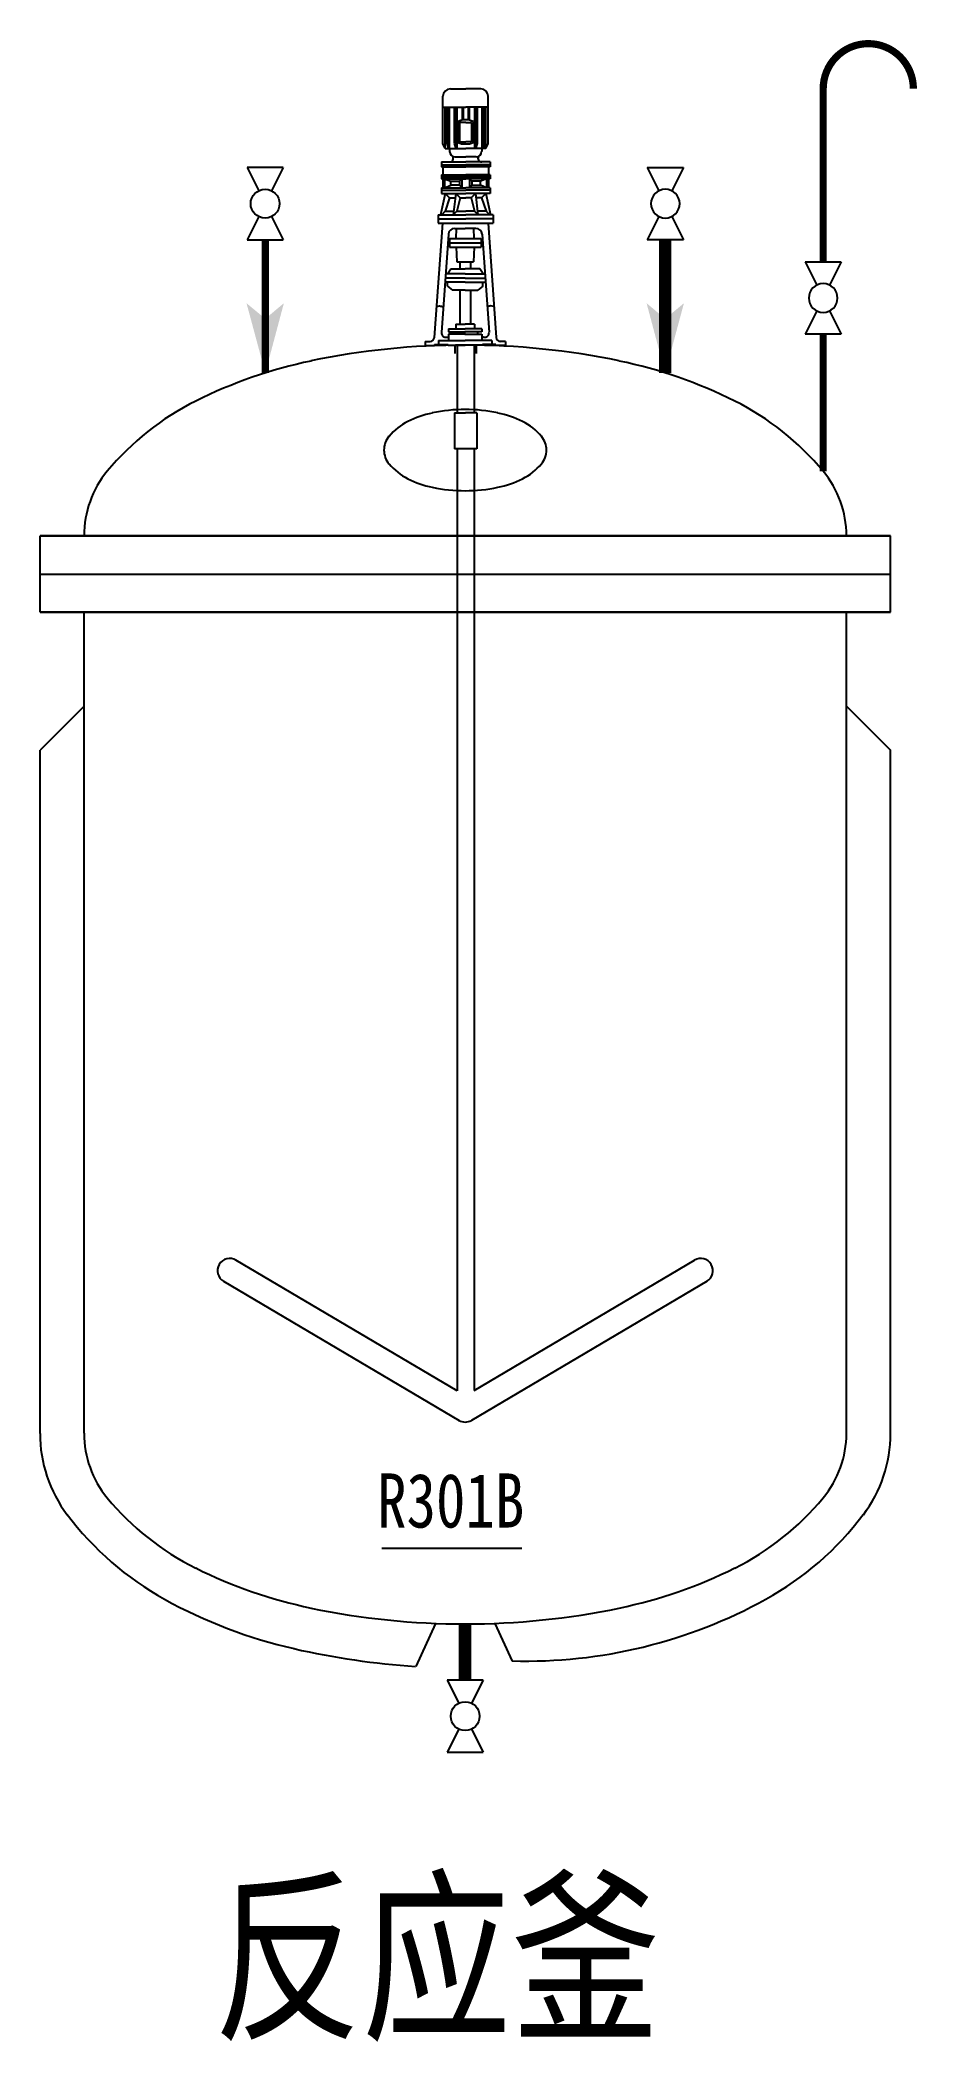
# Model space of a CAD drawing. Header units: millimetres. Extents: x 316 to 365, y 76 to 187.
import ezdxf
from ezdxf.enums import TextEntityAlignment as Align

# ---------------------------------------------------------------- set-up
doc = ezdxf.new("R2010")
doc.units = ezdxf.units.MM
for name, color, linetype in [('5剖面线层', 2, 'Continuous'), ('A', 2, 'Continuous'), ('arrow', 7, 'Continuous'), ('sb', 2, 'Continuous')]:
    doc.layers.add(name, color=color, linetype=linetype)
for name, color, linetype, lineweight in [('主管线', 1, 'Continuous', 80), ('空气', 7, 'Continuous', 40), ('辅助物料', 5, 'Continuous', 40)]:
    doc.layers.add(name, color=color, linetype=linetype, lineweight=lineweight)
doc.styles.add('QSDI', font='SimSun.ttf', dxfattribs={"width": 0.8})

# ---------------------------------------------------------------- blocks, each defined once
blk = doc.blocks.new('160')
at = {"color": 0}
blk.add_circle((1332.22, -822.71), 0.8, dxfattribs=at)
at = {"layer": 'arrow'}
for p, q in [((1330.22, -821.71), (1330.22, -823.71)), ((1330.22, -821.71), (1331.51, -822.35)), ((1332.94, -822.35), (1334.22, -821.71)), ((1334.22, -823.71), (1334.22, -821.71)), ((1330.22, -823.71), (1331.51, -823.06)), ((1332.94, -823.06), (1334.22, -823.71))]:
    blk.add_line(p, q, dxfattribs=at)

msp = doc.modelspace()

# ---------------------------------------------------------------- linework, layer by layer
msp.add_line((335.13, 103.77), (342.89, 103.77))
at = {"layer": '5剖面线层'}
for p, q in [((338.52, 181.63), (338.52, 184.25)), ((338.93, 184.66), (339.78, 184.66)), ((340.62, 184.66), (339.78, 184.66)), ((341.03, 181.63), (341.03, 184.25)), ((338.52, 183.65), (339.78, 183.65)), ((338.65, 181.36), (338.65, 183.65)), ((338.73, 183.66), (338.73, 181.63)), ((338.78, 183.65), (338.78, 181.62)), ((338.87, 183.65), (338.87, 181.36)), ((339.14, 183.65), (339.14, 181.65)), ((339.2, 183.65), (339.2, 181.65)), ((339.29, 183.65), (339.29, 181.36)), ((339.58, 183.65), (339.58, 182.93)), ((339.64, 183.65), (339.64, 182.94)), ((341.03, 183.65), (339.78, 183.65)), ((339.91, 183.65), (339.91, 182.94)), ((339.97, 183.65), (339.97, 182.93)), ((340.26, 183.65), (340.26, 181.36)), ((340.35, 183.65), (340.35, 181.65)), ((340.41, 183.64), (340.41, 181.64)), ((340.68, 183.65), (340.68, 181.36)), ((340.77, 183.65), (340.77, 181.62)), ((340.82, 183.64), (340.82, 181.62)), ((340.9, 181.36), (340.9, 183.65)), ((339.36, 182.85), (339.36, 181.68)), ((339.44, 182.8), (339.44, 181.73)), ((339.78, 182.8), (339.44, 182.8)), ((339.78, 182.8), (340.11, 182.8)), ((340.11, 182.8), (340.11, 181.73)), ((340.19, 182.85), (340.19, 181.68)), ((338.65, 181.36), (338.52, 181.63)), ((338.65, 181.36), (339.78, 181.36)), ((338.73, 181.63), (338.81, 181.37)), ((338.78, 181.62), (338.87, 181.36)), ((338.88, 181.36), (338.88, 181.19)), ((339.14, 181.64), (339.24, 181.36)), ((339.18, 180.89), (339.78, 180.89)), ((339.2, 181.65), (339.29, 181.36)), ((339.44, 181.73), (339.78, 181.73)), ((340.11, 181.73), (339.78, 181.73)), ((340.9, 181.36), (339.78, 181.36)), ((340.37, 180.89), (339.78, 180.89)), ((340.35, 181.65), (340.26, 181.36)), ((340.41, 181.64), (340.32, 181.36)), ((340.67, 181.36), (340.67, 181.19)), ((340.77, 181.62), (340.68, 181.36)), ((340.82, 181.62), (340.74, 181.36)), ((340.9, 181.36), (341.03, 181.63)), ((338.43, 180.61), (338.43, 180.45)), ((338.43, 180.61), (339.78, 180.61)), ((338.43, 180.45), (339.78, 180.45)), ((338.43, 180.45), (338.43, 180.34)), ((338.43, 180.34), (339.78, 180.34)), ((338.43, 179.89), (339.78, 179.89)), ((338.43, 179.89), (338.43, 179.68)), ((338.43, 179.79), (339.78, 179.79)), ((338.51, 180.34), (338.51, 179.89)), ((341.13, 180.61), (339.78, 180.61)), ((341.13, 180.45), (339.78, 180.45)), ((341.13, 180.34), (339.78, 180.34)), ((341.13, 179.89), (339.78, 179.89)), ((341.13, 179.79), (339.78, 179.79)), ((341.04, 180.34), (341.04, 179.89)), ((341.13, 180.61), (341.13, 180.45)), ((341.13, 180.45), (341.13, 180.34)), ((341.13, 179.89), (341.13, 179.68)), ((338.65, 178.86), (338.39, 177.68)), ((338.43, 179.68), (339.78, 179.68)), ((338.43, 179.18), (339.78, 179.18)), ((338.43, 179.18), (338.43, 178.86)), ((338.43, 179.05), (339.78, 179.05)), ((338.43, 178.86), (339.78, 178.86)), ((338.51, 179.68), (338.51, 179.18)), ((338.61, 179.68), (338.61, 179.18)), ((338.61, 179.68), (338.95, 179.55)), ((338.61, 179.18), (338.95, 179.32)), ((338.65, 178.86), (338.89, 178.63)), ((338.95, 179.55), (339.44, 179.55)), ((338.95, 179.32), (338.95, 179.55)), ((339.44, 179.32), (338.95, 179.32)), ((339.23, 178.86), (339.09, 177.68)), ((339.23, 178.86), (339.47, 178.63)), ((339.56, 179.68), (339.44, 179.55)), ((339.44, 179.55), (339.44, 179.32)), ((339.56, 179.18), (339.44, 179.32)), ((339.56, 179.68), (339.56, 179.18)), ((341.13, 179.68), (339.78, 179.68)), ((341.13, 179.18), (339.78, 179.18)), ((341.13, 179.05), (339.78, 179.05)), ((341.13, 178.86), (339.78, 178.86)), ((339.99, 179.68), (339.99, 179.18)), ((339.99, 179.68), (340.12, 179.55)), ((339.99, 179.18), (340.12, 179.32)), ((340.33, 178.86), (340.08, 178.63)), ((340.12, 179.55), (340.12, 179.32)), ((340.6, 179.55), (340.12, 179.55)), ((340.12, 179.32), (340.6, 179.32)), ((340.33, 178.86), (340.46, 177.68)), ((340.94, 179.68), (340.6, 179.55)), ((340.6, 179.32), (340.6, 179.55)), ((340.94, 179.18), (340.6, 179.32)), ((340.9, 178.86), (340.66, 178.63)), ((340.9, 178.86), (341.16, 177.68)), ((340.94, 179.68), (340.94, 179.18)), ((341.04, 179.68), (341.04, 179.18)), ((341.13, 179.18), (341.13, 178.86)), ((338.25, 177.68), (339.78, 177.68)), ((338.25, 177.68), (338.25, 177.22)), ((338.64, 177.88), (338.45, 177.68)), ((338.89, 178.63), (338.64, 177.88)), ((338.64, 177.88), (339.11, 177.88)), ((338.89, 178.63), (339.2, 178.63)), ((339.29, 177.88), (339.09, 177.68)), ((339.47, 178.63), (339.29, 177.88)), ((339.29, 177.88), (339.78, 177.88)), ((339.47, 178.63), (339.78, 178.63)), ((340.08, 178.63), (339.78, 178.63)), ((340.26, 177.88), (339.78, 177.88)), ((341.3, 177.68), (339.78, 177.68)), ((340.08, 178.63), (340.26, 177.88)), ((340.26, 177.88), (340.46, 177.68)), ((340.66, 178.63), (340.35, 178.63)), ((340.92, 177.88), (340.44, 177.88)), ((340.66, 178.63), (340.92, 177.88)), ((340.92, 177.88), (341.1, 177.68)), ((341.3, 177.68), (341.3, 177.22)), ((338.49, 177.22), (338.04, 170.88)), ((338.25, 177.45), (339.78, 177.45)), ((338.25, 177.22), (341.3, 177.22)), ((338.82, 176.61), (338.43, 171.15)), ((339.17, 176.93), (339.75, 176.93)), ((339.26, 176.36), (339.28, 176.93)), ((340.34, 176.93), (339.75, 176.93)), ((341.3, 177.45), (339.78, 177.45)), ((341.3, 177.45), (339.78, 177.45)), ((340.25, 176.36), (340.23, 176.93)), ((340.69, 176.61), (341.08, 171.15)), ((341.02, 177.22), (341.47, 170.88)), ((338.88, 176.36), (338.88, 175.89)), ((338.88, 176.36), (340.63, 176.36)), ((338.88, 176.12), (340.63, 176.12)), ((338.88, 176.12), (340.63, 176.12)), ((338.88, 175.89), (340.63, 175.89)), ((339.26, 175.89), (339.29, 175.07)), ((340.25, 175.89), (340.22, 175.07)), ((340.63, 176.36), (340.63, 175.89)), ((339.75, 174.41), (338.66, 174.41)), ((338.77, 174.41), (338.95, 174.69)), ((338.95, 174.69), (339.75, 174.69)), ((339.29, 175.07), (340.22, 175.07)), ((339.46, 175.07), (339.46, 174.69)), ((340.56, 174.69), (339.75, 174.69)), ((339.75, 174.41), (340.85, 174.41)), ((340.05, 175.07), (340.05, 174.69)), ((340.05, 175.07), (340.05, 174.69)), ((340.74, 174.41), (340.56, 174.69)), ((339.75, 173.94), (338.63, 173.94)), ((339.75, 174.17), (338.65, 174.17)), ((338.78, 173.73), (338.78, 173.94)), ((338.78, 173.73), (339.05, 173.5)), ((339.75, 173.5), (339.05, 173.5)), ((339.46, 173.5), (339.46, 171.62)), ((339.75, 174.17), (340.86, 174.17)), ((339.75, 173.94), (340.88, 173.94)), ((339.75, 173.5), (340.46, 173.5)), ((340.05, 173.5), (340.05, 171.62)), ((340.05, 173.5), (340.05, 171.62)), ((340.73, 173.73), (340.46, 173.5)), ((340.73, 173.73), (340.73, 173.94)), ((338.67, 170.9), (338.83, 170.9)), ((338.83, 171.37), (339.75, 171.37)), ((338.83, 171.37), (338.83, 171.2)), ((338.83, 171.07), (338.83, 170.71)), ((339.24, 171.62), (339.24, 171.37)), ((339.24, 171.62), (339.75, 171.62)), ((340.27, 171.62), (339.75, 171.62)), ((340.68, 171.37), (339.75, 171.37)), ((340.27, 171.62), (340.27, 171.37)), ((340.68, 171.37), (340.68, 171.2)), ((340.68, 171.07), (340.68, 170.71)), ((340.77, 170.9), (340.68, 170.9)), ((340.77, 170.9), (340.84, 170.9)), ((337.53, 170.66), (337.81, 170.66)), ((337.53, 170.66), (337.53, 170.43)), ((337.53, 170.43), (338.06, 170.43)), ((338.06, 170.5), (338.8, 170.5)), ((338.06, 170.5), (338.06, 170.43)), ((338.27, 170.71), (339.75, 170.71)), ((338.27, 170.71), (338.27, 170.5)), ((338.8, 170.5), (338.8, 170.45)), ((338.8, 170.45), (339.75, 170.45)), ((339.18, 170.45), (339.18, 169.99)), ((339.3, 170.45), (339.3, 166.71)), ((341.23, 170.71), (339.75, 170.71)), ((340.71, 170.45), (339.75, 170.45)), ((340.25, 170.45), (340.25, 166.71)), ((340.36, 170.45), (340.36, 169.99)), ((340.71, 170.5), (340.71, 170.45)), ((341.45, 170.5), (340.71, 170.5)), ((341.23, 170.71), (341.23, 170.5)), ((341.45, 170.5), (341.45, 170.43)), ((341.98, 170.43), (341.45, 170.43)), ((341.98, 170.66), (341.7, 170.66)), ((341.98, 170.66), (341.98, 170.43)), ((339.16, 166.71), (339.16, 164.7)), ((339.16, 166.71), (339.77, 166.71)), ((340.39, 166.71), (339.77, 166.71)), ((340.39, 166.71), (340.39, 164.7)), ((340.39, 164.7), (339.16, 164.7)), ((339.3, 164.7), (339.3, 112.5)), ((340.25, 164.7), (340.25, 112.52))]:
    msp.add_line(p, q, dxfattribs=at)
for centre, radius, start, end in [((338.93, 184.25), 0.409, 90, 180), ((340.62, 184.25), 0.409, 0, 90), ((339.73, 182.18), 0.766, 86.4635, 119.0201), ((339.82, 182.18), 0.766, 60.9799, 93.5365), ((339.18, 181.19), 0.292, 180, 270), ((338.9, 180.8), 0.191, 264.6441, 37.244), ((339.7, 182.4), 0.792, 243.9099, 275.1264), ((339.85, 182.4), 0.792, 264.8736, 296.0901), ((340.37, 181.19), 0.292, 270, 0), ((340.65, 180.8), 0.191, 142.756, 275.3559), ((339.17, 176.58), 0.351, 90, 175.9628), ((340.34, 176.58), 0.351, 4.0372, 90), ((338.67, 171.13), 0.234, 175.9628, 270), ((340.84, 171.13), 0.234, 270, 4.0372), ((337.81, 170.9), 0.234, 270, 355.9628), ((341.7, 170.9), 0.234, 184.0372, 270)]:
    msp.add_arc(centre, radius, start, end, dxfattribs=at)
for points in [[(338.16, 172.59), (338.17, 172.6), (338.22, 172.62), (338.35, 172.65), (338.47, 172.6), (338.53, 172.58)], [(341.35, 172.59), (341.34, 172.6), (341.28, 172.62), (341.16, 172.65), (341.04, 172.6), (340.98, 172.58)]]:
    msp.add_open_spline(points, degree=3, knots=[12.076175, 12.076175, 12.076175, 12.076175, 14.160171, 27.569645, 45.081045, 45.081045, 45.081045, 45.081045], dxfattribs=at)
at = {"layer": 'A', "ltscale": 14}
for p, q in [((338.83, 171.2), (339.77, 171.2)), ((339.77, 171.07), (338.83, 171.07)), ((339.08, 171.2), (339.08, 171.07)), ((340.68, 171.2), (339.74, 171.2)), ((339.74, 171.07), (340.68, 171.07)), ((340.43, 171.2), (340.43, 171.07))]:
    msp.add_line(p, q, dxfattribs=at)
at = {"layer": 'sb'}
for p, q in [((316.18, 159.89), (363.33, 159.89)), ((363.33, 159.89), (316.18, 159.89)), ((316.18, 155.66), (316.18, 159.89)), ((363.33, 155.66), (363.33, 159.89)), ((316.18, 157.77), (363.33, 157.77)), ((363.33, 155.66), (316.18, 155.66)), ((316.18, 155.66), (363.33, 155.66)), ((318.62, 110.14), (318.62, 155.66)), ((360.89, 110.14), (360.89, 155.66)), ((318.62, 150.45), (316.18, 148.01)), ((360.89, 150.45), (363.33, 148.01)), ((316.18, 110.13), (316.18, 148.01)), ((363.33, 110.13), (363.33, 148.01)), ((338.11, 99.6), (337.01, 97.22)), ((341.4, 99.6), (342.36, 97.51))]:
    msp.add_line(p, q, dxfattribs=at)
for points in [[(339.3, 112.5), (327.04, 119.74)], [(340.25, 112.52), (352.47, 119.74)], [(326.35, 118.57), (339.41, 110.85)], [(353.16, 118.57), (340.1, 110.85)]]:
    msp.add_lwpolyline(points, dxfattribs=at)
for centre, radius, start, end in [((339.75, 128.31), 42.15, 90, 101.7009), ((339.75, 128.31), 42.15, 78.2991, 90), ((336.52, 143.95), 26.17, 101.7009, 116.5651), ((342.99, 143.95), 26.17, 63.4349, 78.2991), ((331.6, 153.78), 15.18, 116.5651, 140.3607), ((339.06, 161.24), 5.57, 101.7009, 116.5651), ((339.75, 157.91), 8.98, 90, 101.7009), ((339.75, 157.91), 8.98, 78.2991, 90), ((340.44, 161.24), 5.57, 63.4349, 78.2991), ((347.91, 153.78), 15.18, 39.6393, 63.4349), ((336.45, 164.64), 1.2, 140.3607, 180), ((338.02, 163.34), 3.23, 116.5651, 140.3607), ((341.49, 163.34), 3.23, 39.6393, 63.4349), ((343.06, 164.64), 1.2, 0, 39.6393), ((336.45, 164.64), 1.2, 180, 219.6393), ((343.06, 164.64), 1.2, 320.3607, 0), ((324.23, 159.89), 5.61, 140.3607, 180), ((338.02, 165.94), 3.23, 219.6393, 243.4349), ((341.49, 165.94), 3.23, 296.5651, 320.3607), ((355.28, 159.89), 5.61, 0, 39.6393), ((339.06, 168.03), 5.57, 243.4349, 258.2991), ((339.75, 171.37), 8.98, 258.2991, 270), ((339.75, 171.37), 8.98, 270, 281.7009), ((340.44, 168.03), 5.57, 281.7009, 296.5651), ((326.7, 119.15), 0.68, 59.4274, 239.4274), ((352.81, 119.15), 0.68, 300.5726, 120.5726), ((323.68, 110.13), 7.5, 180, 216.8978), ((324.23, 110.14), 5.61, 180, 219.6393), ((339.75, 111.44), 0.68, 239.4274, 300.5726), ((339.75, 111.44), 0.68, 239.4274, 300.5726), ((355.28, 110.14), 5.61, 320.3607, 0), ((355.83, 110.13), 7.5, 323.1022, 0), ((331.6, 116.24), 15.18, 219.6393, 243.4349), ((347.91, 116.24), 15.18, 296.5651, 320.3607), ((331.33, 115.88), 17.06, 216.8978, 241.1134), ((348.18, 115.88), 17.06, 298.8866, 323.1022), ((336.52, 126.08), 26.17, 243.4349, 258.2991), ((342.99, 126.08), 26.17, 281.7009, 296.5651), ((336.41, 125.09), 27.58, 241.1134, 257.1272), ((339.75, 141.72), 42.15, 258.2991, 270), ((339.75, 141.72), 42.15, 270, 281.7009), ((343.1, 125.09), 27.58, 268.475, 298.8866), ((339.75, 139.72), 42.59, 257.1272, 266.3025)]:
    msp.add_arc(centre, radius, start, end, dxfattribs=at)
at = {"layer": '主管线', "const_width": 0.7}
for points in [[(350.84, 176.29), (350.84, 168.92)], [(350.84, 176.29), (350.84, 168.92)], [(339.75, 99.57), (339.75, 96.46)], [(339.75, 99.57), (339.75, 96.46), (339.75, 96.46)]]:
    msp.add_lwpolyline(points, dxfattribs=at)
at = {"layer": '主管线'}
for points in [[(327.63, 172.78), (328.67, 171.92), (328.67, 168.92), (329.7, 172.78)], [(351.88, 172.78), (350.84, 171.92), (350.84, 168.92), (349.81, 172.78)]]:
    msp.add_solid(points, dxfattribs=at)
at = {"layer": '空气', "const_width": 0.4}
msp.add_lwpolyline([(359.6, 184.67, -1), (364.6, 184.67)], format="xyb", dxfattribs=at)
for points in [[(359.6, 175.06), (359.6, 184.69)], [(359.6, 163.47), (359.6, 171.06)]]:
    msp.add_lwpolyline(points, dxfattribs=at)
at = {"layer": '辅助物料', "const_width": 0.4}
msp.add_lwpolyline([(328.67, 176.29), (328.67, 168.92)], dxfattribs=at)

# ---------------------------------------------------------------- block references
at = {"color": 0, "rotation": 270}
for p in [(1151.37, 1510.52), (1162.46, 1426.68)]:
    msp.add_blockref('160', p, dxfattribs=at)
at = {"color": 0, "xscale": -1, "rotation": 90}
for p in [(-471.86, 1510.52), (-463.11, 1505.29)]:
    msp.add_blockref('160', p, dxfattribs=at)

# ---------------------------------------------------------------- texts
at = {"width": 0.8}
msp.add_text('R301B', height=3, dxfattribs=at).set_placement((338.95, 106.39), align=Align.MIDDLE)
at = {"style": 'QSDI', "width": 0.8}
msp.add_text('反应釜', height=7.569, dxfattribs=at).set_placement((325.78, 77.3))

doc.saveas('drawing.dxf')
